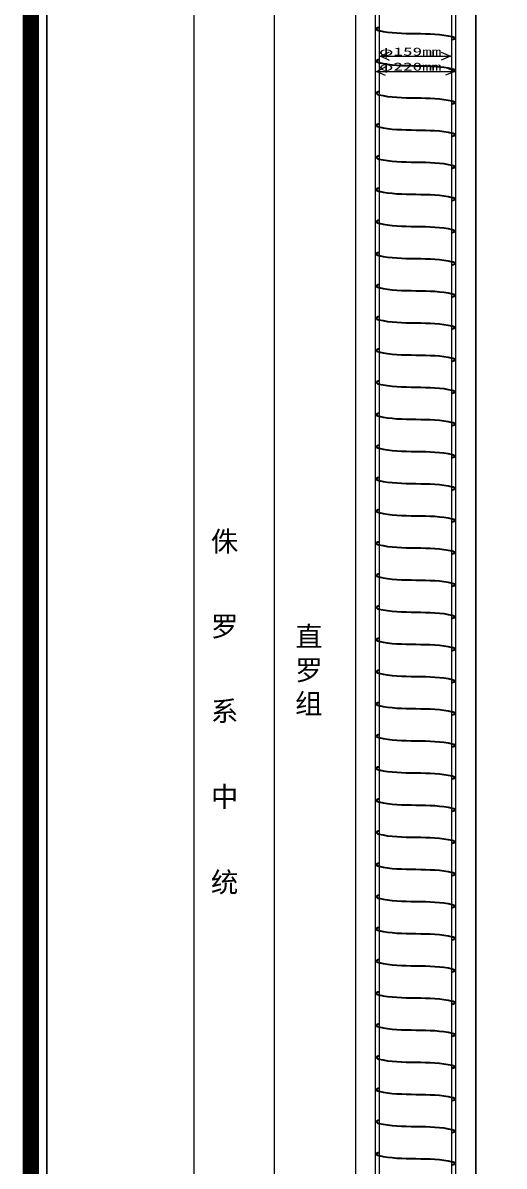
# Model space of a CAD drawing. Header units: millimetres. Extents: x -182 to 395, y -757 to 122.
# Drawn here: x -181.6 to -121.7, y -303 to -160.8 of the extents above; entities that cross this region are included whole.
import ezdxf

# ---------------------------------------------------------------- set-up
doc = ezdxf.new("R2010")
doc.units = ezdxf.units.MM
for name, color, linetype in [('KY1WT', 7, 'Continuous'), ('KY2WL', 7, 'Continuous'), ('KY6WL', 7, 'Continuous'), ('KY6WT', 7, 'Continuous'), ('图框WL', 7, 'Continuous')]:
    doc.layers.add(name, color=color, linetype=linetype)
doc.styles.get("Standard").update_dxf_attribs({"font": ''})
doc.styles.get('Standard').set_extended_font_data('SimSun')

msp = doc.modelspace()

# ---------------------------------------------------------------- linework, layer by layer
at = {"lineweight": 20}
for p, q in [((-160.29, -376.55), (-160.29, 30.81)), ((-150.29, -376.55), (-150.29, 22.89))]:
    msp.add_line(p, q, dxfattribs=at)
at = {"layer": 'KY1WT', "lineweight": -3}
for points in [[(-137.27, -161.33), (-137.35, -161.35), (-137.49, -161.38), (-137.63, -161.48), (-137.62, -161.62), (-134.69, -162.41), (-130.73, -161.78), (-127.97, -162.53), (-127.86, -162.62), (-127.84, -162.71), (-127.95, -162.82), (-128.11, -162.86), (-128.19, -162.89)], [(-137.27, -165.33), (-137.35, -165.35), (-137.49, -165.38), (-137.63, -165.48), (-137.62, -165.62), (-134.69, -166.41), (-130.73, -165.78), (-127.97, -166.53), (-127.86, -166.62), (-127.84, -166.71), (-127.95, -166.82), (-128.11, -166.86), (-128.19, -166.89)], [(-137.27, -169.33), (-137.35, -169.35), (-137.49, -169.38), (-137.63, -169.48), (-137.62, -169.62), (-134.69, -170.41), (-130.73, -169.78), (-127.97, -170.53), (-127.86, -170.62), (-127.84, -170.71), (-127.95, -170.82), (-128.11, -170.86), (-128.19, -170.89)], [(-137.27, -173.33), (-137.35, -173.35), (-137.49, -173.38), (-137.63, -173.48), (-137.62, -173.62), (-134.69, -174.41), (-130.73, -173.78), (-127.97, -174.53), (-127.86, -174.62), (-127.84, -174.71), (-127.95, -174.82), (-128.11, -174.86), (-128.19, -174.89)], [(-137.27, -177.33), (-137.35, -177.35), (-137.49, -177.38), (-137.63, -177.48), (-137.62, -177.62), (-134.69, -178.41), (-130.73, -177.78), (-127.97, -178.53), (-127.86, -178.62), (-127.84, -178.71), (-127.95, -178.82), (-128.11, -178.86), (-128.19, -178.89)], [(-137.27, -181.33), (-137.35, -181.35), (-137.49, -181.38), (-137.63, -181.48), (-137.62, -181.62), (-134.69, -182.41), (-130.73, -181.78), (-127.97, -182.53), (-127.86, -182.62), (-127.84, -182.71), (-127.95, -182.82), (-128.11, -182.86), (-128.19, -182.89)], [(-137.27, -185.33), (-137.35, -185.35), (-137.49, -185.38), (-137.63, -185.48), (-137.62, -185.62), (-134.69, -186.41), (-130.73, -185.78), (-127.97, -186.53), (-127.86, -186.62), (-127.84, -186.71), (-127.95, -186.82), (-128.11, -186.86), (-128.19, -186.89)], [(-137.27, -189.33), (-137.35, -189.35), (-137.49, -189.38), (-137.63, -189.48), (-137.62, -189.62), (-134.69, -190.41), (-130.73, -189.78), (-127.97, -190.53), (-127.86, -190.62), (-127.84, -190.71), (-127.95, -190.82), (-128.11, -190.86), (-128.19, -190.89)], [(-137.27, -193.33), (-137.35, -193.35), (-137.49, -193.38), (-137.63, -193.48), (-137.62, -193.62), (-134.69, -194.41), (-130.73, -193.78), (-127.97, -194.53), (-127.86, -194.62), (-127.84, -194.71), (-127.95, -194.82), (-128.11, -194.86), (-128.19, -194.89)], [(-137.27, -197.33), (-137.35, -197.35), (-137.49, -197.38), (-137.63, -197.48), (-137.62, -197.62), (-134.69, -198.41), (-130.73, -197.78), (-127.97, -198.53), (-127.86, -198.62), (-127.84, -198.71), (-127.95, -198.82), (-128.11, -198.86), (-128.19, -198.89)], [(-137.27, -201.33), (-137.35, -201.35), (-137.49, -201.38), (-137.63, -201.48), (-137.62, -201.62), (-134.69, -202.41), (-130.73, -201.78), (-127.97, -202.53), (-127.86, -202.62), (-127.84, -202.71), (-127.95, -202.82), (-128.11, -202.86), (-128.19, -202.89)], [(-137.27, -205.33), (-137.35, -205.35), (-137.49, -205.38), (-137.63, -205.48), (-137.62, -205.62), (-134.69, -206.41), (-130.73, -205.78), (-127.97, -206.53), (-127.86, -206.62), (-127.84, -206.71), (-127.95, -206.82), (-128.11, -206.86), (-128.19, -206.89)], [(-137.27, -209.33), (-137.35, -209.35), (-137.49, -209.38), (-137.63, -209.48), (-137.62, -209.62), (-134.69, -210.41), (-130.73, -209.78), (-127.97, -210.53), (-127.86, -210.62), (-127.84, -210.71), (-127.95, -210.82), (-128.11, -210.86), (-128.19, -210.89)], [(-137.27, -213.33), (-137.35, -213.35), (-137.49, -213.38), (-137.63, -213.48), (-137.62, -213.62), (-134.69, -214.41), (-130.73, -213.78), (-127.97, -214.53), (-127.86, -214.62), (-127.84, -214.71), (-127.95, -214.82), (-128.11, -214.86), (-128.19, -214.89)], [(-137.27, -217.33), (-137.35, -217.35), (-137.49, -217.38), (-137.63, -217.48), (-137.62, -217.62), (-134.69, -218.41), (-130.73, -217.78), (-127.97, -218.53), (-127.86, -218.62), (-127.84, -218.71), (-127.95, -218.82), (-128.11, -218.86), (-128.19, -218.89)], [(-137.27, -221.33), (-137.35, -221.35), (-137.49, -221.38), (-137.63, -221.48), (-137.62, -221.62), (-134.69, -222.41), (-130.73, -221.78), (-127.97, -222.53), (-127.86, -222.62), (-127.84, -222.71), (-127.95, -222.82), (-128.11, -222.86), (-128.19, -222.89)], [(-137.27, -225.33), (-137.35, -225.35), (-137.49, -225.38), (-137.63, -225.48), (-137.62, -225.62), (-134.69, -226.41), (-130.73, -225.78), (-127.97, -226.53), (-127.86, -226.62), (-127.84, -226.71), (-127.95, -226.82), (-128.11, -226.86), (-128.19, -226.89)], [(-137.27, -229.33), (-137.35, -229.35), (-137.49, -229.38), (-137.63, -229.48), (-137.62, -229.62), (-134.69, -230.41), (-130.73, -229.78), (-127.97, -230.53), (-127.86, -230.62), (-127.84, -230.71), (-127.95, -230.82), (-128.11, -230.86), (-128.19, -230.89)], [(-137.27, -233.33), (-137.35, -233.35), (-137.49, -233.38), (-137.63, -233.48), (-137.62, -233.62), (-134.69, -234.41), (-130.73, -233.78), (-127.97, -234.53), (-127.86, -234.62), (-127.84, -234.71), (-127.95, -234.82), (-128.11, -234.86), (-128.19, -234.89)], [(-137.27, -237.33), (-137.35, -237.35), (-137.49, -237.38), (-137.63, -237.48), (-137.62, -237.62), (-134.69, -238.41), (-130.73, -237.78), (-127.97, -238.53), (-127.86, -238.62), (-127.84, -238.71), (-127.95, -238.82), (-128.11, -238.86), (-128.19, -238.89)], [(-137.27, -241.33), (-137.35, -241.35), (-137.49, -241.38), (-137.63, -241.48), (-137.62, -241.62), (-134.69, -242.41), (-130.73, -241.78), (-127.97, -242.53), (-127.86, -242.62), (-127.84, -242.71), (-127.95, -242.82), (-128.11, -242.86), (-128.19, -242.89)], [(-137.27, -245.33), (-137.35, -245.35), (-137.49, -245.38), (-137.63, -245.48), (-137.62, -245.62), (-134.69, -246.41), (-130.73, -245.78), (-127.97, -246.53), (-127.86, -246.62), (-127.84, -246.71), (-127.95, -246.82), (-128.11, -246.86), (-128.19, -246.89)], [(-137.27, -249.33), (-137.35, -249.35), (-137.49, -249.38), (-137.63, -249.48), (-137.62, -249.62), (-134.69, -250.41), (-130.73, -249.78), (-127.97, -250.53), (-127.86, -250.62), (-127.84, -250.71), (-127.95, -250.82), (-128.11, -250.86), (-128.19, -250.89)], [(-137.27, -253.33), (-137.35, -253.35), (-137.49, -253.38), (-137.63, -253.48), (-137.62, -253.62), (-134.69, -254.41), (-130.73, -253.78), (-127.97, -254.53), (-127.86, -254.62), (-127.84, -254.71), (-127.95, -254.82), (-128.11, -254.86), (-128.19, -254.89)], [(-137.27, -257.33), (-137.35, -257.35), (-137.49, -257.38), (-137.63, -257.48), (-137.62, -257.62), (-134.69, -258.41), (-130.73, -257.78), (-127.97, -258.53), (-127.86, -258.62), (-127.84, -258.71), (-127.95, -258.82), (-128.11, -258.86), (-128.19, -258.89)], [(-137.27, -261.33), (-137.35, -261.35), (-137.49, -261.38), (-137.63, -261.48), (-137.62, -261.62), (-134.69, -262.41), (-130.73, -261.78), (-127.97, -262.53), (-127.86, -262.62), (-127.84, -262.71), (-127.95, -262.82), (-128.11, -262.86), (-128.19, -262.89)], [(-137.27, -265.33), (-137.35, -265.35), (-137.49, -265.38), (-137.63, -265.48), (-137.62, -265.62), (-134.69, -266.41), (-130.73, -265.78), (-127.97, -266.53), (-127.86, -266.62), (-127.84, -266.71), (-127.95, -266.82), (-128.11, -266.86), (-128.19, -266.89)], [(-137.27, -269.33), (-137.35, -269.35), (-137.49, -269.38), (-137.63, -269.48), (-137.62, -269.62), (-134.69, -270.41), (-130.73, -269.78), (-127.97, -270.53), (-127.86, -270.62), (-127.84, -270.71), (-127.95, -270.82), (-128.11, -270.86), (-128.19, -270.89)], [(-137.27, -273.33), (-137.35, -273.35), (-137.49, -273.38), (-137.63, -273.48), (-137.62, -273.62), (-134.69, -274.41), (-130.73, -273.78), (-127.97, -274.53), (-127.86, -274.62), (-127.84, -274.71), (-127.95, -274.82), (-128.11, -274.86), (-128.19, -274.89)], [(-137.27, -277.33), (-137.35, -277.35), (-137.49, -277.38), (-137.63, -277.48), (-137.62, -277.62), (-134.69, -278.41), (-130.73, -277.78), (-127.97, -278.53), (-127.86, -278.62), (-127.84, -278.71), (-127.95, -278.82), (-128.11, -278.86), (-128.19, -278.89)], [(-137.27, -281.33), (-137.35, -281.35), (-137.49, -281.38), (-137.63, -281.48), (-137.62, -281.62), (-134.69, -282.41), (-130.73, -281.78), (-127.97, -282.53), (-127.86, -282.62), (-127.84, -282.71), (-127.95, -282.82), (-128.11, -282.86), (-128.19, -282.89)], [(-137.27, -285.33), (-137.35, -285.35), (-137.49, -285.38), (-137.63, -285.48), (-137.62, -285.62), (-134.69, -286.41), (-130.73, -285.78), (-127.97, -286.53), (-127.86, -286.62), (-127.84, -286.71), (-127.95, -286.82), (-128.11, -286.86), (-128.19, -286.89)], [(-137.27, -289.33), (-137.35, -289.35), (-137.49, -289.38), (-137.63, -289.48), (-137.62, -289.62), (-134.69, -290.41), (-130.73, -289.78), (-127.97, -290.53), (-127.86, -290.62), (-127.84, -290.71), (-127.95, -290.82), (-128.11, -290.86), (-128.19, -290.89)], [(-137.27, -293.33), (-137.35, -293.35), (-137.49, -293.38), (-137.63, -293.48), (-137.62, -293.62), (-134.69, -294.41), (-130.73, -293.78), (-127.97, -294.53), (-127.86, -294.62), (-127.84, -294.71), (-127.95, -294.82), (-128.11, -294.86), (-128.19, -294.89)], [(-137.27, -297.33), (-137.35, -297.35), (-137.49, -297.38), (-137.63, -297.48), (-137.62, -297.62), (-134.69, -298.41), (-130.73, -297.78), (-127.97, -298.53), (-127.86, -298.62), (-127.84, -298.71), (-127.95, -298.82), (-128.11, -298.86), (-128.19, -298.89)], [(-137.27, -301.33), (-137.35, -301.35), (-137.49, -301.38), (-137.63, -301.48), (-137.62, -301.62), (-134.69, -302.41), (-130.73, -301.78), (-127.97, -302.53), (-127.86, -302.62), (-127.84, -302.71), (-127.95, -302.82), (-128.11, -302.86), (-128.19, -302.89)]]:
    msp.add_open_spline(points, degree=3, knots=[0, 0, 0, 0, 0.103891, 0.195519, 0.33561, 0.469939, 4.21122, 4.307122, 4.405243, 4.492918, 4.598411, 4.72346, 4.72346, 4.72346, 4.72346], dxfattribs=at)
at = {"layer": 'KY6WL', "lineweight": 20}
for p, q in [((-160.29, -237.39), (-160.29, 30.81)), ((-140.23, 10.81), (-140.23, -376.55)), ((-137.23, -343.59), (-137.23, 10.81)), ((-128.23, -343.59), (-128.23, 10.81)), ((-125.23, 10.81), (-125.23, -376.55)), ((-125.23, 10.81), (-125.23, -376.55)), ((-125.23, -376.55), (-125.23, 10.81)), ((-137.73, -343.59), (-137.73, -157.39)), ((-127.73, -343.59), (-127.73, -157.39)), ((-137.23, -164.92), (-128.38, -164.92)), ((-136.04, -164.39), (-137.09, -164.92)), ((-137.09, -164.92), (-136.04, -165.41)), ((-129.57, -164.41), (-128.38, -164.92)), ((-128.38, -164.92), (-129.55, -165.39)), ((-136.53, -166.26), (-137.58, -166.79)), ((-129.06, -166.28), (-127.87, -166.79)), ((-137.73, -166.79), (-127.73, -166.79)), ((-137.58, -166.79), (-136.53, -167.28)), ((-127.87, -166.79), (-129.04, -167.26))]:
    msp.add_line(p, q, dxfattribs=at)
at = {"layer": '图框WL'}
for points, const_width in [([(-180.64, -756.11), (-180.64, 120.64), (-180.64, 120.64), (394.04, 120.64)], 2), ([(-178.64, -754.11), (-178.64, 118.64), (-178.64, 118.64), (392.04, 118.64)], 0.2)]:
    msp.add_lwpolyline(points, dxfattribs=dict(at, const_width=const_width))

# ---------------------------------------------------------------- texts
at = {"layer": 'KY2WL'}
for s, p in [(' 侏', (-159.93, -226.53)), (' 罗', (-159.93, -237.11)), ('直', (-147.72, -238.37)), ('罗', (-147.72, -242.56)), ('组', (-147.74, -246.73)), (' 系', (-159.93, -247.65)), (' 中', (-159.93, -258.3)), (' 统', (-159.93, -268.95))]:
    msp.add_text(s, height=2.5, dxfattribs=at).set_placement(p)
at = {"layer": 'KY6WT', "width": 1.75}
for s, p in [('φ159mm', (-137.31, -164.83)), ('φ220mm', (-137.31, -166.7))]:
    msp.add_text(s, height=1, dxfattribs=at).set_placement(p)

doc.saveas('drawing.dxf')
